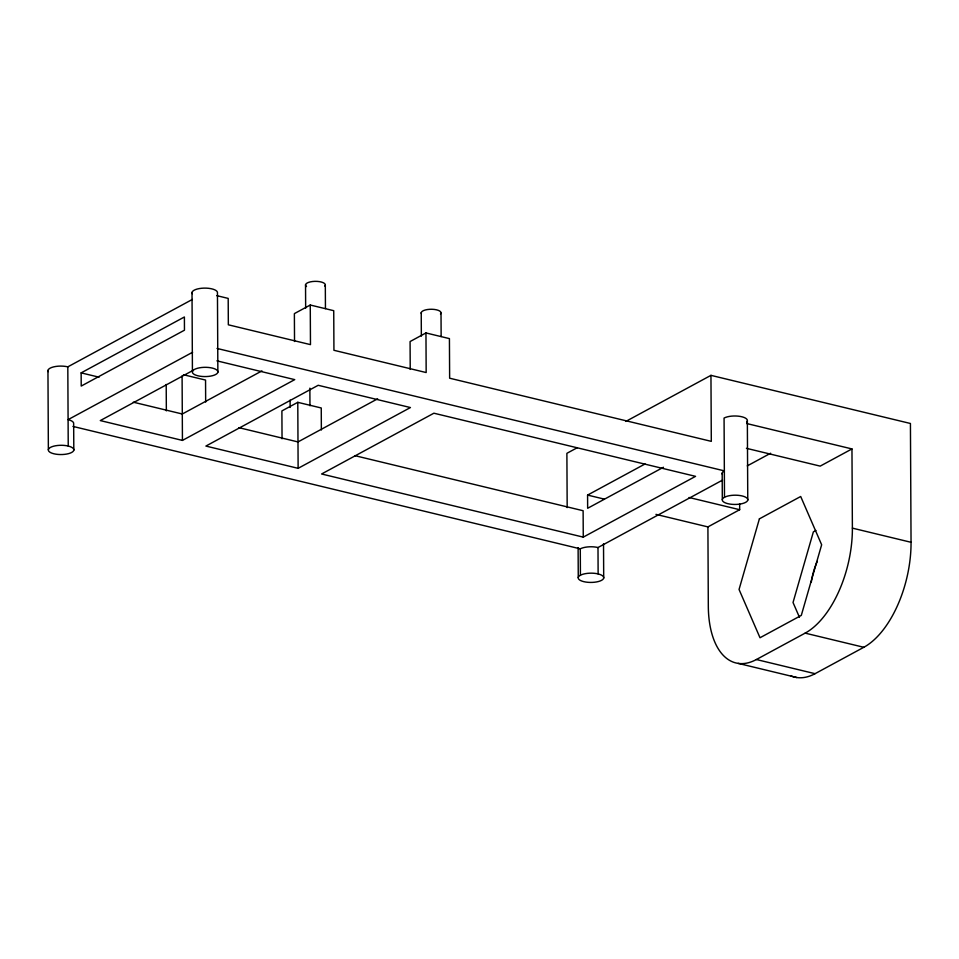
<?xml version="1.0" encoding="UTF-8"?>
<svg xmlns="http://www.w3.org/2000/svg" width="959" height="959" viewBox="0 0 959 959"><rect width="100%" height="100%" fill="white"/><g stroke="black" fill="none" stroke-linecap="round" stroke-linejoin="round"><path stroke-width="1.44" d="M48.154 371.648A12.755 4.627 -0.3 0 1 53.644 366.877A12.755 4.627 -0.3 0 1 67.813 366.853L192.339 299.448M81.143 372.871L184.392 316.985L184.464 330.196L81.215 386.069L81.143 372.871L99.089 377.199M192.615 352.253L68.089 419.646A12.755 4.627 -0.3 0 1 73.663 423.794L73.807 450.191A12.755 4.627 -0.3 0 1 53.932 453.787A12.755 4.627 -0.3 0 1 55.514 445.779A12.755 4.627 -0.3 0 1 73.807 450.191M791.175 675.963A85.015 44.522 -76.4 0 0 815.054 673.686L863.819 647.289A85.015 44.522 -76.4 0 0 911.05 542.291L910.427 423.482L710.955 375.353L711.302 441.356L449.639 378.206L449.423 338.611L425.964 332.941L426.168 372.548L333.936 350.287L333.732 310.692L310.26 305.022L294.377 313.617L294.533 341.488M193.011 370.402L100.299 420.581L182.438 440.409L294.725 379.632L216.914 360.848M261.951 370.893L182.294 414L133.301 402.181M321.361 429.992L321.253 407.983L297.781 402.324L281.898 410.92L282.042 438.79M425.964 332.941L410.08 341.548L410.224 369.407M377.642 398.812L297.985 441.931L238.911 427.666M298.129 468.328L410.428 407.551L318.196 385.29L205.897 446.067L298.129 468.328L297.781 402.324M577.366 447.649L566.889 453.319L567.177 507.599M625.831 421.421L710.955 375.353M663.448 467.261L587.651 508.282L587.579 495.084L645.083 463.952M583.264 537.136L695.551 476.347L433.888 413.209L321.601 473.986L583.264 537.136L583.12 510.727L354.89 455.657M747.253 465.894L770.64 453.235M72.956 426.419L580.279 548.848A12.755 4.627 -0.3 0 1 597.996 547.529L722.511 480.123M655.956 514.372L707.91 526.911L739.677 509.708L739.641 503.847M707.91 526.911L708.317 606.112A85.015 44.522 -76.4 0 0 756.387 659.528L805.14 633.132A85.015 44.522 -76.4 0 0 852.383 528.133L851.964 448.932L820.197 466.122L746.426 448.321M815.941 530.483L813.364 531.873L793.033 602.504L799.434 617.248M216.722 295.636L228.194 298.405L228.338 324.801L310.476 344.629L310.26 305.022M746.629 423.518L851.964 448.932M217.022 348.441L724.345 470.869A12.755 4.627 -0.3 0 0 722.379 474.357M852.383 528.133L911.05 542.291M183.469 374.741L205.55 380.064L205.67 402.073M689.041 497.493L739.677 509.708M587.579 495.084L604.146 499.076M805.14 633.132L863.819 647.289M756.387 659.528L815.054 673.686M738.118 663.364L796.785 677.522M747.349 420.893L747.768 500.095A12.755 4.627 -0.3 0 1 727.893 503.691A12.755 4.627 -0.3 0 1 729.475 495.683A12.755 4.627 -0.3 0 1 747.768 500.095M724.489 497.277L724.069 418.064A12.755 4.627 -0.3 0 1 740.336 416.446A12.755 4.627 -0.3 0 1 746.677 422.08M722.187 473.147L722.319 499.543M603.523 543.693L603.702 578.073A12.755 4.627 -0.3 0 1 583.839 581.669A12.755 4.627 -0.3 0 1 585.41 573.65A12.755 4.627 -0.3 0 1 603.702 578.073M597.996 547.529L598.128 573.926M580.279 548.848L580.423 575.244M578.109 547.637L578.265 577.522M441.02 313.066L441.14 336.537M421.229 312.646L421.349 336.118M325.317 285.147L325.449 308.618M309.865 388.155L309.961 405.765M305.537 284.727L305.657 308.199M290.097 400.107L290.133 407.443M217.861 372.224A12.755 4.627 -0.3 0 0 199.58 367.8A12.755 4.627 -0.3 0 0 197.998 375.82A12.755 4.627 -0.3 0 0 217.861 372.224L217.453 293.01A12.755 4.627 -0.3 0 0 203.967 288.12A12.755 4.627 -0.3 0 0 192.208 293.682M192.016 292.471L192.423 371.672M182.09 375.868L182.438 440.409M166.207 384.463L166.351 410.872M67.813 366.853L68.233 446.055M47.95 370.45L48.37 449.651M306.508 286.549A9.914 3.608 -0.3 0 1 314.84 281.347A9.914 3.608 -0.3 0 1 324.801 286.07M421.385 313.581A9.914 3.608 -0.3 0 1 431.826 309.266A9.914 3.608 -0.3 0 1 440.493 313.989M811.254 582.353A42.508 22.261 -76.4 0 1 817.332 561.267M759.396 518.855L739.053 589.473L760.007 637.747L801.304 615.39L821.647 544.772L800.693 496.498L759.396 518.855"/></g></svg>
